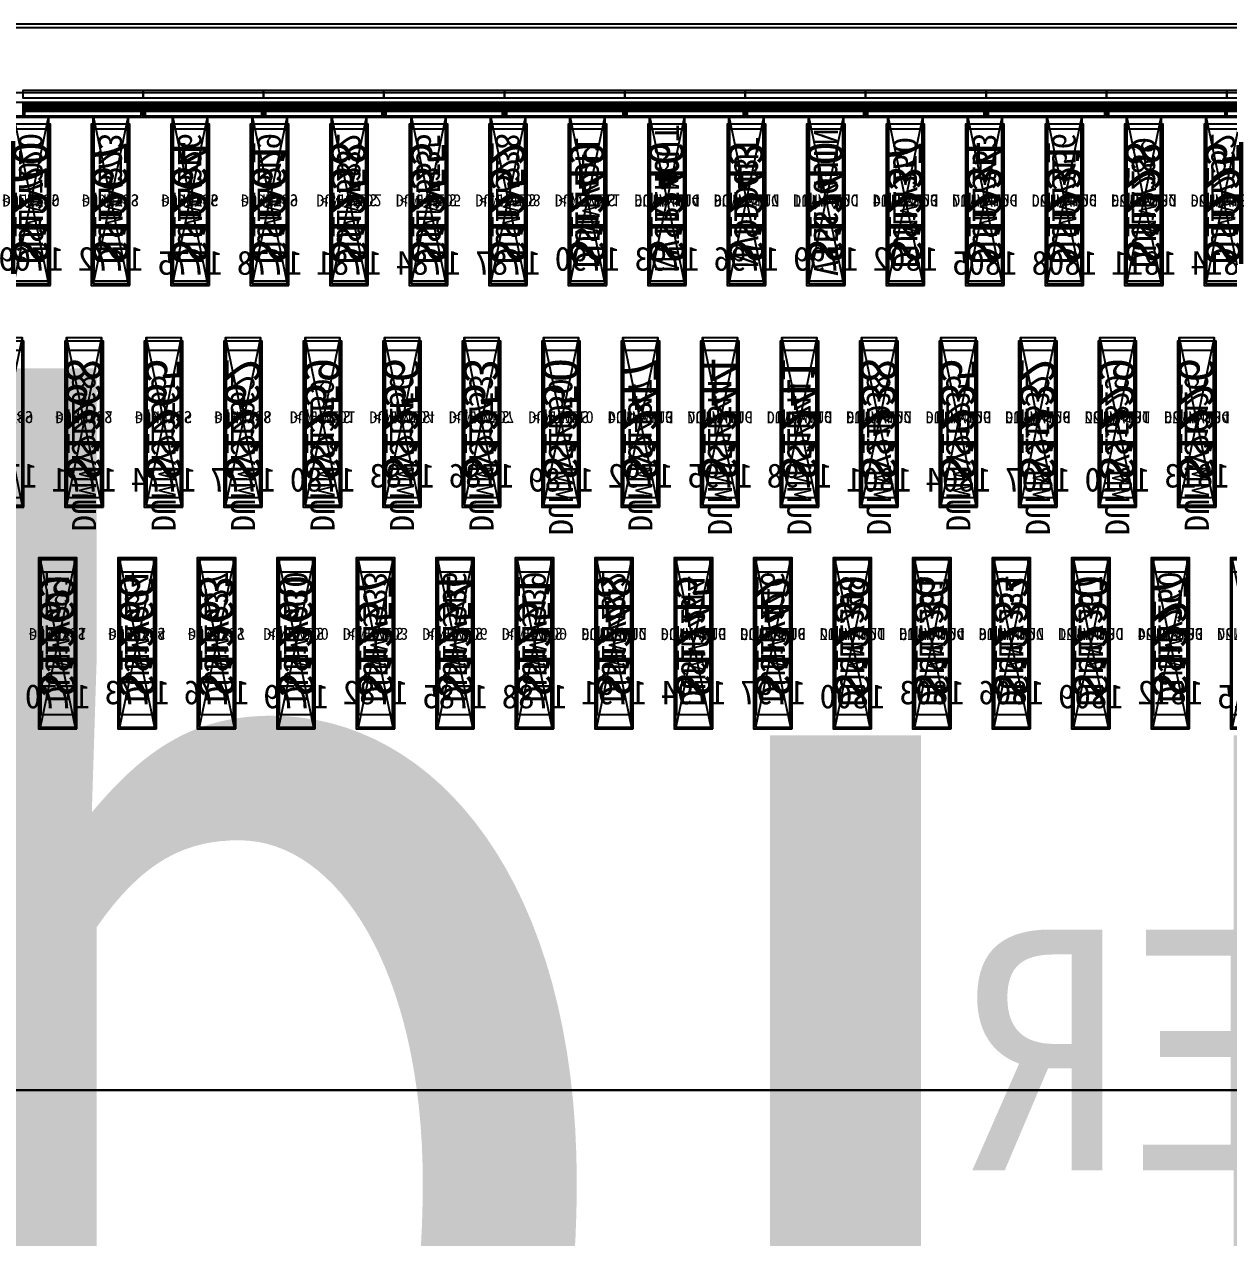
# Model space of a CAD drawing. Header units: millimetres. Extents: x 427 to 2444, y 137 to 817.
# Drawn here: x 1134.747 to 1135.248, y 301.148 to 301.651 of the extents above; entities that cross this region are included whole.
import ezdxf
from ezdxf.enums import TextEntityAlignment as Align

# ---------------------------------------------------------------- set-up
doc = ezdxf.new("R2010")
doc.units = ezdxf.units.MM
for name, color, linetype in [('L0', 211, 'Continuous'), ('L102', 91, 'Continuous'), ('L114', 213, 'Continuous'), ('L240', 60, 'Continuous'), ('L241', 200, 'Continuous'), ('L242', 51, 'Continuous'), ('L245', 53, 'Continuous'), ('L246', 93, 'Continuous'), ('L247', 13, 'Continuous'), ('L248', 171, 'Continuous'), ('L59', 140, 'Continuous'), ('L63', 4, 'Continuous')]:
    doc.layers.add(name, color=color, linetype=linetype)
doc.styles.add('txt', font='simhei.ttf')

# ---------------------------------------------------------------- blocks, each defined once
blk = doc.blocks.new('HX8394_F_PAD')
at = {"layer": 'L0'}
blk.add_lwpolyline([(-13.86, -0.4025), (-13.86, 0.4025), (13.86, 0.4025), (13.86, -0.4025), (-13.86, -0.4025)], close=True, dxfattribs=at)
at = {"layer": 'L241'}
blk.add_lwpolyline([(-13.9, -0.435), (-13.9, 0.435), (13.9, 0.435), (13.9, -0.435), (-13.9, -0.435)], close=True, dxfattribs=at)
at = {"layer": 'L242'}
for points in [[(0.395, 0.3285), (0.3935, 0.33), (0.3935, 0.392), (0.395, 0.3935), (0.408, 0.3935), (0.4095, 0.392), (0.4095, 0.33), (0.408, 0.3285), (0.395, 0.3285)], [(0.428, 0.3285), (0.4265, 0.33), (0.4265, 0.392), (0.428, 0.3935), (0.441, 0.3935), (0.4425, 0.392), (0.4425, 0.33), (0.441, 0.3285), (0.428, 0.3285)], [(0.461, 0.3285), (0.4595, 0.33), (0.4595, 0.392), (0.461, 0.3935), (0.474, 0.3935), (0.4755, 0.392), (0.4755, 0.33), (0.474, 0.3285), (0.461, 0.3285)], [(0.494, 0.3285), (0.4925, 0.33), (0.4925, 0.392), (0.494, 0.3935), (0.507, 0.3935), (0.5085, 0.392), (0.5085, 0.33), (0.507, 0.3285), (0.494, 0.3285)], [(0.527, 0.3285), (0.5255, 0.33), (0.5255, 0.392), (0.527, 0.3935), (0.54, 0.3935), (0.5415, 0.392), (0.5415, 0.33), (0.54, 0.3285), (0.527, 0.3285)], [(0.56, 0.3285), (0.5585, 0.33), (0.5585, 0.392), (0.56, 0.3935), (0.573, 0.3935), (0.5745, 0.392), (0.5745, 0.33), (0.573, 0.3285), (0.56, 0.3285)], [(0.593, 0.3285), (0.5915, 0.33), (0.5915, 0.392), (0.593, 0.3935), (0.606, 0.3935), (0.6075, 0.392), (0.6075, 0.33), (0.606, 0.3285), (0.593, 0.3285)], [(0.626, 0.3285), (0.6245, 0.33), (0.6245, 0.392), (0.626, 0.3935), (0.639, 0.3935), (0.6405, 0.392), (0.6405, 0.33), (0.639, 0.3285), (0.626, 0.3285)], [(0.659, 0.3285), (0.6575, 0.33), (0.6575, 0.392), (0.659, 0.3935), (0.672, 0.3935), (0.6735, 0.392), (0.6735, 0.33), (0.672, 0.3285), (0.659, 0.3285)], [(0.692, 0.3285), (0.6905, 0.33), (0.6905, 0.392), (0.692, 0.3935), (0.705, 0.3935), (0.7065, 0.392), (0.7065, 0.33), (0.705, 0.3285), (0.692, 0.3285)], [(0.725, 0.3285), (0.7235, 0.33), (0.7235, 0.392), (0.725, 0.3935), (0.738, 0.3935), (0.7395, 0.392), (0.7395, 0.33), (0.738, 0.3285), (0.725, 0.3285)], [(0.758, 0.3285), (0.7565, 0.33), (0.7565, 0.392), (0.758, 0.3935), (0.771, 0.3935), (0.7725, 0.392), (0.7725, 0.33), (0.771, 0.3285), (0.758, 0.3285)], [(0.791, 0.3285), (0.7895, 0.33), (0.7895, 0.392), (0.791, 0.3935), (0.804, 0.3935), (0.8055, 0.392), (0.8055, 0.33), (0.804, 0.3285), (0.791, 0.3285)], [(0.824, 0.3285), (0.8225, 0.33), (0.8225, 0.392), (0.824, 0.3935), (0.837, 0.3935), (0.8385, 0.392), (0.8385, 0.33), (0.837, 0.3285), (0.824, 0.3285)], [(0.857, 0.3285), (0.8555, 0.33), (0.8555, 0.392), (0.857, 0.3935), (0.87, 0.3935), (0.8715, 0.392), (0.8715, 0.33), (0.87, 0.3285), (0.857, 0.3285)], [(0.89, 0.3285), (0.8885, 0.33), (0.8885, 0.392), (0.89, 0.3935), (0.903, 0.3935), (0.9045, 0.392), (0.9045, 0.33), (0.903, 0.3285), (0.89, 0.3285)], [(0.406, 0.2385), (0.4045, 0.24), (0.4045, 0.302), (0.406, 0.3035), (0.419, 0.3035), (0.4205, 0.302), (0.4205, 0.24), (0.419, 0.2385), (0.406, 0.2385)], [(0.439, 0.2385), (0.4375, 0.24), (0.4375, 0.302), (0.439, 0.3035), (0.452, 0.3035), (0.4535, 0.302), (0.4535, 0.24), (0.452, 0.2385), (0.439, 0.2385)], [(0.472, 0.2385), (0.4705, 0.24), (0.4705, 0.302), (0.472, 0.3035), (0.485, 0.3035), (0.4865, 0.302), (0.4865, 0.24), (0.485, 0.2385), (0.472, 0.2385)], [(0.505, 0.2385), (0.5035, 0.24), (0.5035, 0.302), (0.505, 0.3035), (0.518, 0.3035), (0.5195, 0.302), (0.5195, 0.24), (0.518, 0.2385), (0.505, 0.2385)], [(0.538, 0.2385), (0.5365, 0.24), (0.5365, 0.302), (0.538, 0.3035), (0.551, 0.3035), (0.5525, 0.302), (0.5525, 0.24), (0.551, 0.2385), (0.538, 0.2385)], [(0.571, 0.2385), (0.5695, 0.24), (0.5695, 0.302), (0.571, 0.3035), (0.584, 0.3035), (0.5855, 0.302), (0.5855, 0.24), (0.584, 0.2385), (0.571, 0.2385)], [(0.604, 0.2385), (0.6025, 0.24), (0.6025, 0.302), (0.604, 0.3035), (0.617, 0.3035), (0.6185, 0.302), (0.6185, 0.24), (0.617, 0.2385), (0.604, 0.2385)], [(0.637, 0.2385), (0.6355, 0.24), (0.6355, 0.302), (0.637, 0.3035), (0.65, 0.3035), (0.6515, 0.302), (0.6515, 0.24), (0.65, 0.2385), (0.637, 0.2385)], [(0.67, 0.2385), (0.6685, 0.24), (0.6685, 0.302), (0.67, 0.3035), (0.683, 0.3035), (0.6845, 0.302), (0.6845, 0.24), (0.683, 0.2385), (0.67, 0.2385)], [(0.703, 0.2385), (0.7015, 0.24), (0.7015, 0.302), (0.703, 0.3035), (0.716, 0.3035), (0.7175, 0.302), (0.7175, 0.24), (0.716, 0.2385), (0.703, 0.2385)], [(0.736, 0.2385), (0.7345, 0.24), (0.7345, 0.302), (0.736, 0.3035), (0.749, 0.3035), (0.7505, 0.302), (0.7505, 0.24), (0.749, 0.2385), (0.736, 0.2385)], [(0.769, 0.2385), (0.7675, 0.24), (0.7675, 0.302), (0.769, 0.3035), (0.782, 0.3035), (0.7835, 0.302), (0.7835, 0.24), (0.782, 0.2385), (0.769, 0.2385)], [(0.802, 0.2385), (0.8005, 0.24), (0.8005, 0.302), (0.802, 0.3035), (0.815, 0.3035), (0.8165, 0.302), (0.8165, 0.24), (0.815, 0.2385), (0.802, 0.2385)], [(0.835, 0.2385), (0.8335, 0.24), (0.8335, 0.302), (0.835, 0.3035), (0.848, 0.3035), (0.8495, 0.302), (0.8495, 0.24), (0.848, 0.2385), (0.835, 0.2385)], [(0.868, 0.2385), (0.8665, 0.24), (0.8665, 0.302), (0.868, 0.3035), (0.881, 0.3035), (0.8825, 0.302), (0.8825, 0.24), (0.881, 0.2385), (0.868, 0.2385)], [(0.417, 0.1485), (0.4155, 0.15), (0.4155, 0.212), (0.417, 0.2135), (0.43, 0.2135), (0.4315, 0.212), (0.4315, 0.15), (0.43, 0.1485), (0.417, 0.1485)], [(0.45, 0.1485), (0.4485, 0.15), (0.4485, 0.212), (0.45, 0.2135), (0.463, 0.2135), (0.4645, 0.212), (0.4645, 0.15), (0.463, 0.1485), (0.45, 0.1485)], [(0.483, 0.1485), (0.4815, 0.15), (0.4815, 0.212), (0.483, 0.2135), (0.496, 0.2135), (0.4975, 0.212), (0.4975, 0.15), (0.496, 0.1485), (0.483, 0.1485)], [(0.516, 0.1485), (0.5145, 0.15), (0.5145, 0.212), (0.516, 0.2135), (0.529, 0.2135), (0.5305, 0.212), (0.5305, 0.15), (0.529, 0.1485), (0.516, 0.1485)], [(0.549, 0.1485), (0.5475, 0.15), (0.5475, 0.212), (0.549, 0.2135), (0.562, 0.2135), (0.5635, 0.212), (0.5635, 0.15), (0.562, 0.1485), (0.549, 0.1485)], [(0.582, 0.1485), (0.5805, 0.15), (0.5805, 0.212), (0.582, 0.2135), (0.595, 0.2135), (0.5965, 0.212), (0.5965, 0.15), (0.595, 0.1485), (0.582, 0.1485)], [(0.615, 0.1485), (0.6135, 0.15), (0.6135, 0.212), (0.615, 0.2135), (0.628, 0.2135), (0.6295, 0.212), (0.6295, 0.15), (0.628, 0.1485), (0.615, 0.1485)], [(0.648, 0.1485), (0.6465, 0.15), (0.6465, 0.212), (0.648, 0.2135), (0.661, 0.2135), (0.6625, 0.212), (0.6625, 0.15), (0.661, 0.1485), (0.648, 0.1485)], [(0.681, 0.1485), (0.6795, 0.15), (0.6795, 0.212), (0.681, 0.2135), (0.694, 0.2135), (0.6955, 0.212), (0.6955, 0.15), (0.694, 0.1485), (0.681, 0.1485)], [(0.714, 0.1485), (0.7125, 0.15), (0.7125, 0.212), (0.714, 0.2135), (0.727, 0.2135), (0.7285, 0.212), (0.7285, 0.15), (0.727, 0.1485), (0.714, 0.1485)], [(0.747, 0.1485), (0.7455, 0.15), (0.7455, 0.212), (0.747, 0.2135), (0.76, 0.2135), (0.7615, 0.212), (0.7615, 0.15), (0.76, 0.1485), (0.747, 0.1485)], [(0.78, 0.1485), (0.7785, 0.15), (0.7785, 0.212), (0.78, 0.2135), (0.793, 0.2135), (0.7945, 0.212), (0.7945, 0.15), (0.793, 0.1485), (0.78, 0.1485)], [(0.813, 0.1485), (0.8115, 0.15), (0.8115, 0.212), (0.813, 0.2135), (0.826, 0.2135), (0.8275, 0.212), (0.8275, 0.15), (0.826, 0.1485), (0.813, 0.1485)], [(0.846, 0.1485), (0.8445, 0.15), (0.8445, 0.212), (0.846, 0.2135), (0.859, 0.2135), (0.8605, 0.212), (0.8605, 0.15), (0.859, 0.1485), (0.846, 0.1485)], [(0.879, 0.1485), (0.8775, 0.15), (0.8775, 0.212), (0.879, 0.2135), (0.892, 0.2135), (0.8935, 0.212), (0.8935, 0.15), (0.892, 0.1485), (0.879, 0.1485)]]:
    blk.add_lwpolyline(points, close=True, dxfattribs=at)
at = {"layer": 'L247', "style": 'txt'}
for s, p in [('S1225', (0.4015, 0.362666)), ('S1228', (0.4345, 0.362666)), ('S1231', (0.4675, 0.362666)), ('S1234', (0.5005, 0.362666)), ('S1237', (0.5335, 0.362666)), ('S1243', (0.5995, 0.362666)), ('S1246', (0.6325, 0.362666)), ('S1252', (0.6985, 0.362666)), ('S1261', (0.7975, 0.362666)), ('S1264', (0.8305, 0.362666)), ('S1267', (0.8635, 0.362666)), ('S1240', (0.5665, 0.361)), ('S1249', (0.6655, 0.361)), ('S1255', (0.7315, 0.361)), ('S1258', (0.7645, 0.361)), ('S1270', (0.8965, 0.361)), ('S1226', (0.4125, 0.272666)), ('S1229', (0.4455, 0.272666)), ('S1232', (0.4785, 0.272666)), ('S1235', (0.5115, 0.272666)), ('S1238', (0.5445, 0.272666)), ('S1241', (0.5775, 0.271)), ('S1244', (0.6105, 0.271)), ('S1247', (0.6435, 0.271)), ('S1250', (0.6765, 0.271)), ('S1253', (0.7095, 0.272666)), ('S1256', (0.7425, 0.272666)), ('S1259', (0.7755, 0.271)), ('S1262', (0.8085, 0.272666)), ('S1265', (0.8415, 0.272666)), ('S1268', (0.8745, 0.272666)), ('S1227', (0.4235, 0.182666)), ('S1230', (0.4565, 0.182666)), ('S1233', (0.4895, 0.182666)), ('S1236', (0.5225, 0.182666)), ('S1239', (0.5555, 0.182666)), ('S1242', (0.5885, 0.182666)), ('S1245', (0.6215, 0.181)), ('S1248', (0.6545, 0.181)), ('S1251', (0.6875, 0.181)), ('S1254', (0.7205, 0.181)), ('S1257', (0.7535, 0.181)), ('S1260', (0.7865, 0.182666)), ('S1263', (0.8195, 0.182666)), ('S1266', (0.8525, 0.182666)), ('S1269', (0.8855, 0.182666))]:
    blk.add_text(s, height=0.01, rotation=90, dxfattribs=at).set_placement(p, align=Align.MIDDLE_CENTER)
at = {"layer": 'L248', "style": 'txt'}
blk.add_text('27800x870(include SR&SL)', height=0.5, dxfattribs=at).set_placement((-0.381772, 0.019694), align=Align.MIDDLE_CENTER)
blk = doc.blocks.new('NTBUMP_65X16')
at = {"layer": 'L242'}
blk.add_lwpolyline([(-0.008, -0.0325), (-0.008, 0.0325), (0.008, 0.0325), (0.008, -0.0325), (-0.008, -0.0325)], close=True, dxfattribs=at)
blk = doc.blocks.new('ILI9881C_AA_NTBUMP_PM_875UM')
at = {"layer": 'L241'}
blk.add_lwpolyline([(-13.92, -0.4375), (-13.92, 0.4375), (13.92, 0.4375), (13.92, -0.4375), (-13.92, -0.4375)], close=True, dxfattribs=at)
at = {"rotation": 180}
for p in [(0.4015, 0.365), (0.4345, 0.365), (0.4675, 0.365), (0.5005, 0.365), (0.5335, 0.365), (0.5665, 0.365), (0.5995, 0.365), (0.6325, 0.365), (0.6655, 0.365), (0.6985, 0.365), (0.7315, 0.365), (0.7645, 0.365), (0.7975, 0.365), (0.8305, 0.365), (0.8635, 0.365), (0.8965, 0.365), (0.4125, 0.275), (0.4455, 0.275), (0.4785, 0.275), (0.5115, 0.275), (0.5445, 0.275), (0.5775, 0.275), (0.6105, 0.275), (0.6435, 0.275), (0.6765, 0.275), (0.7095, 0.275), (0.7425, 0.275), (0.7755, 0.275), (0.8085, 0.275), (0.8415, 0.275), (0.8745, 0.275), (0.4235, 0.185), (0.4565, 0.185), (0.4895, 0.185), (0.5225, 0.185), (0.5555, 0.185), (0.5885, 0.185), (0.6215, 0.185), (0.6545, 0.185), (0.6875, 0.185), (0.7205, 0.185), (0.7535, 0.185), (0.7865, 0.185), (0.8195, 0.185), (0.8525, 0.185), (0.8855, 0.185)]:
    blk.add_blockref('NTBUMP_65X16', p, dxfattribs=at)
at = {"layer": 'L246', "style": 'txt'}
for s, p in [('S1225', (0.4015, 0.365)), ('S1228', (0.4345, 0.365)), ('S1231', (0.4675, 0.365)), ('S1234', (0.5005, 0.365)), ('S1237', (0.5335, 0.365)), ('S1240', (0.5665, 0.365)), ('S1243', (0.5995, 0.365)), ('S1246', (0.6325, 0.365)), ('S1249', (0.6655, 0.365)), ('S1252', (0.6985, 0.365)), ('S1255', (0.7315, 0.365)), ('S1258', (0.7645, 0.365)), ('S1261', (0.7975, 0.365)), ('S1264', (0.8305, 0.365)), ('S1267', (0.8635, 0.365)), ('S1270', (0.8965, 0.365)), ('S1226', (0.4125, 0.275)), ('S1229', (0.4455, 0.275)), ('S1232', (0.4785, 0.275)), ('S1235', (0.5115, 0.275)), ('S1238', (0.5445, 0.275)), ('S1241', (0.5775, 0.275)), ('S1244', (0.6105, 0.275)), ('S1247', (0.6435, 0.275)), ('S1250', (0.6765, 0.275)), ('S1253', (0.7095, 0.275)), ('S1256', (0.7425, 0.275)), ('S1259', (0.7755, 0.275)), ('S1262', (0.8085, 0.275)), ('S1265', (0.8415, 0.275)), ('S1268', (0.8745, 0.275)), ('S1227', (0.4235, 0.185)), ('S1230', (0.4565, 0.185)), ('S1233', (0.4895, 0.185)), ('S1236', (0.5225, 0.185)), ('S1239', (0.5555, 0.185)), ('S1242', (0.5885, 0.185)), ('S1245', (0.6215, 0.185)), ('S1248', (0.6545, 0.185)), ('S1251', (0.6875, 0.185)), ('S1254', (0.7205, 0.185)), ('S1257', (0.7535, 0.185)), ('S1260', (0.7865, 0.185)), ('S1263', (0.8195, 0.185)), ('S1266', (0.8525, 0.185)), ('S1269', (0.8855, 0.185))]:
    blk.add_text(s, height=0.015, rotation=90, dxfattribs=at).set_placement(p, align=Align.MIDDLE_CENTER)
for s, p in [('1814', (0.4015, 0.34)), ('1811', (0.4345, 0.34)), ('1808', (0.4675, 0.34)), ('1805', (0.5005, 0.34)), ('1802', (0.5335, 0.341666)), ('1799', (0.5665, 0.341666)), ('1796', (0.5995, 0.341666)), ('1793', (0.6325, 0.341666)), ('1790', (0.6655, 0.341666)), ('1787', (0.6985, 0.34)), ('1784', (0.7315, 0.34)), ('1781', (0.7645, 0.34)), ('1778', (0.7975, 0.34)), ('1775', (0.8305, 0.34)), ('1772', (0.8635, 0.341666)), ('1769', (0.8965, 0.341666)), ('1813', (0.4125, 0.251666)), ('1810', (0.4455, 0.25)), ('1807', (0.4785, 0.25)), ('1804', (0.5115, 0.25)), ('1801', (0.5445, 0.25)), ('1798', (0.5775, 0.251666)), ('1795', (0.6105, 0.251666)), ('1792', (0.6435, 0.251666)), ('1789', (0.6765, 0.25)), ('1786', (0.7095, 0.251666)), ('1783', (0.7425, 0.251666)), ('1780', (0.7755, 0.25)), ('1777', (0.8085, 0.25)), ('1774', (0.8415, 0.25)), ('1771', (0.8745, 0.25)), ('1768', (0.9075, 0.251666)), ('1812', (0.4235, 0.161666)), ('1806', (0.4895, 0.161666)), ('1803', (0.5225, 0.161666)), ('1797', (0.5885, 0.161666)), ('1794', (0.6215, 0.161666)), ('1791', (0.6545, 0.161666)), ('1782', (0.7535, 0.161666)), ('1776', (0.8195, 0.161666)), ('1773', (0.8525, 0.161666)), ('1815', (0.3905, 0.16)), ('1809', (0.4565, 0.16)), ('1800', (0.5555, 0.16)), ('1788', (0.6875, 0.16)), ('1785', (0.7205, 0.16)), ('1779', (0.7865, 0.16)), ('1770', (0.8855, 0.16))]:
    blk.add_text(s, height=0.01, dxfattribs=at).set_placement(p, align=Align.MIDDLE_CENTER)
blk = doc.blocks.new('OUT_3BUMP')
at = {"layer": 'L242'}
for points in [[(0, 0.206), (0, 0.271), (0.016, 0.271), (0.016, 0.206), (0, 0.206)], [(0.011, 0.116), (0.011, 0.181), (0.027, 0.181), (0.027, 0.116), (0.011, 0.116)], [(0.022, 0.026), (0.022, 0.091), (0.038, 0.091), (0.038, 0.026), (0.022, 0.026)]]:
    blk.add_lwpolyline(points, close=True, dxfattribs=at)
blk = doc.blocks.new('JD9365Z_PAD_20170829_Y880')
at = {"layer": 'L241'}
blk.add_lwpolyline([(-13.95, -0.41), (-13.95, 0.41), (13.95, 0.41), (13.95, -0.41), (-13.95, -0.41)], close=True, dxfattribs=at)
at = {"row_count": 1, "column_count": 84, "row_spacing": 0.245, "column_spacing": 0.033}
blk.add_blockref('OUT_3BUMP', (-1.3885, 0.13), dxfattribs=at)
at = {"layer": 'L240', "style": 'txt'}
for s, p in [('DUMMY135', (0.4015, 0.369333)), ('DUMMY132', (0.4345, 0.369333)), ('DUMMY129', (0.4675, 0.369333)), ('DUMMY126', (0.5005, 0.369333)), ('DUMMY123', (0.5335, 0.369333)), ('DUMMY120', (0.5665, 0.369333)), ('DUMMY117', (0.5995, 0.369333)), ('DUMMY114', (0.6325, 0.369333)), ('DUMMY111', (0.6655, 0.369333)), ('DUMMY108', (0.6985, 0.369333)), ('DUMMY105', (0.7315, 0.369333)), ('DUMMY102', (0.7645, 0.369333)), ('DUMMY99', (0.7975, 0.369333)), ('DUMMY96', (0.8305, 0.369333)), ('DUMMY93', (0.8635, 0.369333)), ('DUMMY90', (0.8965, 0.369333)), ('DUMMY134', (0.4125, 0.279333)), ('DUMMY131', (0.4455, 0.279333)), ('DUMMY128', (0.4785, 0.279333)), ('DUMMY125', (0.5115, 0.279333)), ('DUMMY122', (0.5445, 0.279333)), ('DUMMY119', (0.5775, 0.279333)), ('DUMMY116', (0.6105, 0.279333)), ('DUMMY113', (0.6435, 0.279333)), ('DUMMY110', (0.6765, 0.279333)), ('DUMMY107', (0.7095, 0.279333)), ('DUMMY104', (0.7425, 0.279333)), ('DUMMY101', (0.7755, 0.279333)), ('DUMMY98', (0.8085, 0.279333)), ('DUMMY95', (0.8415, 0.279333)), ('DUMMY92', (0.8745, 0.279333)), ('DUMMY89', (0.9075, 0.279333)), ('DUMMY136', (0.3905, 0.189333)), ('DUMMY133', (0.4235, 0.189333)), ('DUMMY130', (0.4565, 0.189333)), ('DUMMY127', (0.4895, 0.189333)), ('DUMMY124', (0.5225, 0.189333)), ('DUMMY121', (0.5555, 0.189333)), ('DUMMY118', (0.5885, 0.189333)), ('DUMMY115', (0.6215, 0.189333)), ('DUMMY112', (0.6545, 0.189333)), ('DUMMY109', (0.6875, 0.189333)), ('DUMMY106', (0.7205, 0.189333)), ('DUMMY103', (0.7535, 0.189333)), ('DUMMY100', (0.7865, 0.189333)), ('DUMMY97', (0.8195, 0.189333)), ('DUMMY94', (0.8525, 0.189333)), ('DUMMY91', (0.8855, 0.189333))]:
    blk.add_text(s, height=0.005, rotation=180, dxfattribs=at).set_placement(p, align=Align.MIDDLE_CENTER)
blk = doc.blocks.new('NV3052C3P_BUMP_ORI_20190911')
at = {"layer": 'L241'}
blk.add_lwpolyline([(-13.8, -0.398), (-13.8, 0.398), (13.8, 0.398), (13.8, -0.398), (-13.8, -0.398)], close=True, dxfattribs=at)
at = {"layer": 'L242'}
for points in [[(0.3935, 0.32), (0.3935, 0.385), (0.4095, 0.385), (0.4095, 0.32), (0.3935, 0.32)], [(0.4265, 0.32), (0.4265, 0.385), (0.4425, 0.385), (0.4425, 0.32), (0.4265, 0.32)], [(0.4595, 0.32), (0.4595, 0.385), (0.4755, 0.385), (0.4755, 0.32), (0.4595, 0.32)], [(0.4925, 0.32), (0.4925, 0.385), (0.5085, 0.385), (0.5085, 0.32), (0.4925, 0.32)], [(0.5255, 0.32), (0.5255, 0.385), (0.5415, 0.385), (0.5415, 0.32), (0.5255, 0.32)], [(0.5585, 0.32), (0.5585, 0.385), (0.5745, 0.385), (0.5745, 0.32), (0.5585, 0.32)], [(0.5915, 0.32), (0.5915, 0.385), (0.6075, 0.385), (0.6075, 0.32), (0.5915, 0.32)], [(0.6245, 0.32), (0.6245, 0.385), (0.6405, 0.385), (0.6405, 0.32), (0.6245, 0.32)], [(0.6575, 0.32), (0.6575, 0.385), (0.6735, 0.385), (0.6735, 0.32), (0.6575, 0.32)], [(0.6905, 0.32), (0.6905, 0.385), (0.7065, 0.385), (0.7065, 0.32), (0.6905, 0.32)], [(0.7235, 0.32), (0.7235, 0.385), (0.7395, 0.385), (0.7395, 0.32), (0.7235, 0.32)], [(0.7565, 0.32), (0.7565, 0.385), (0.7725, 0.385), (0.7725, 0.32), (0.7565, 0.32)], [(0.7895, 0.32), (0.7895, 0.385), (0.8055, 0.385), (0.8055, 0.32), (0.7895, 0.32)], [(0.8225, 0.32), (0.8225, 0.385), (0.8385, 0.385), (0.8385, 0.32), (0.8225, 0.32)], [(0.8555, 0.32), (0.8555, 0.385), (0.8715, 0.385), (0.8715, 0.32), (0.8555, 0.32)], [(0.8885, 0.32), (0.8885, 0.385), (0.9045, 0.385), (0.9045, 0.32), (0.8885, 0.32)], [(0.4045, 0.23), (0.4045, 0.295), (0.4205, 0.295), (0.4205, 0.23), (0.4045, 0.23)], [(0.4375, 0.23), (0.4375, 0.295), (0.4535, 0.295), (0.4535, 0.23), (0.4375, 0.23)], [(0.4705, 0.23), (0.4705, 0.295), (0.4865, 0.295), (0.4865, 0.23), (0.4705, 0.23)], [(0.5035, 0.23), (0.5035, 0.295), (0.5195, 0.295), (0.5195, 0.23), (0.5035, 0.23)], [(0.5365, 0.23), (0.5365, 0.295), (0.5525, 0.295), (0.5525, 0.23), (0.5365, 0.23)], [(0.5695, 0.23), (0.5695, 0.295), (0.5855, 0.295), (0.5855, 0.23), (0.5695, 0.23)], [(0.6025, 0.23), (0.6025, 0.295), (0.6185, 0.295), (0.6185, 0.23), (0.6025, 0.23)], [(0.6355, 0.23), (0.6355, 0.295), (0.6515, 0.295), (0.6515, 0.23), (0.6355, 0.23)], [(0.6685, 0.23), (0.6685, 0.295), (0.6845, 0.295), (0.6845, 0.23), (0.6685, 0.23)], [(0.7015, 0.23), (0.7015, 0.295), (0.7175, 0.295), (0.7175, 0.23), (0.7015, 0.23)], [(0.7345, 0.23), (0.7345, 0.295), (0.7505, 0.295), (0.7505, 0.23), (0.7345, 0.23)], [(0.7675, 0.23), (0.7675, 0.295), (0.7835, 0.295), (0.7835, 0.23), (0.7675, 0.23)], [(0.8005, 0.23), (0.8005, 0.295), (0.8165, 0.295), (0.8165, 0.23), (0.8005, 0.23)], [(0.8335, 0.23), (0.8335, 0.295), (0.8495, 0.295), (0.8495, 0.23), (0.8335, 0.23)], [(0.8665, 0.23), (0.8665, 0.295), (0.8825, 0.295), (0.8825, 0.23), (0.8665, 0.23)], [(0.4155, 0.14), (0.4155, 0.205), (0.4315, 0.205), (0.4315, 0.14), (0.4155, 0.14)], [(0.4485, 0.14), (0.4485, 0.205), (0.4645, 0.205), (0.4645, 0.14), (0.4485, 0.14)], [(0.4815, 0.14), (0.4815, 0.205), (0.4975, 0.205), (0.4975, 0.14), (0.4815, 0.14)], [(0.5145, 0.14), (0.5145, 0.205), (0.5305, 0.205), (0.5305, 0.14), (0.5145, 0.14)], [(0.5475, 0.14), (0.5475, 0.205), (0.5635, 0.205), (0.5635, 0.14), (0.5475, 0.14)], [(0.5805, 0.14), (0.5805, 0.205), (0.5965, 0.205), (0.5965, 0.14), (0.5805, 0.14)], [(0.6135, 0.14), (0.6135, 0.205), (0.6295, 0.205), (0.6295, 0.14), (0.6135, 0.14)], [(0.6465, 0.14), (0.6465, 0.205), (0.6625, 0.205), (0.6625, 0.14), (0.6465, 0.14)], [(0.6795, 0.14), (0.6795, 0.205), (0.6955, 0.205), (0.6955, 0.14), (0.6795, 0.14)], [(0.7125, 0.14), (0.7125, 0.205), (0.7285, 0.205), (0.7285, 0.14), (0.7125, 0.14)], [(0.7455, 0.14), (0.7455, 0.205), (0.7615, 0.205), (0.7615, 0.14), (0.7455, 0.14)], [(0.7785, 0.14), (0.7785, 0.205), (0.7945, 0.205), (0.7945, 0.14), (0.7785, 0.14)], [(0.8115, 0.14), (0.8115, 0.205), (0.8275, 0.205), (0.8275, 0.14), (0.8115, 0.14)], [(0.8445, 0.14), (0.8445, 0.205), (0.8605, 0.205), (0.8605, 0.14), (0.8445, 0.14)], [(0.8775, 0.14), (0.8775, 0.205), (0.8935, 0.205), (0.8935, 0.14), (0.8775, 0.14)]]:
    blk.add_lwpolyline(points, close=True, dxfattribs=at)
at = {"layer": 'L245', "style": 'txt'}
for s, p in [('DUMMY126', (0.401473, 0.353333)), ('DUMMY123', (0.434473, 0.353333)), ('DUMMY120', (0.467473, 0.353333)), ('DUMMY117', (0.500473, 0.353333)), ('DUMMY114', (0.533473, 0.353333)), ('DUMMY111', (0.566473, 0.353333)), ('DUMMY108', (0.599473, 0.353333)), ('DUMMY105', (0.632473, 0.353333)), ('S<1249>', (0.665612, 0.353421)), ('S<1252>', (0.698612, 0.353421)), ('S<1255>', (0.731612, 0.353421)), ('S<1258>', (0.764612, 0.353421)), ('S<1261>', (0.797612, 0.353421)), ('S<1264>', (0.830612, 0.353421)), ('S<1267>', (0.863612, 0.353421)), ('S<1270>', (0.896612, 0.353421)), ('DUMMY125', (0.412473, 0.263333)), ('DUMMY122', (0.445473, 0.263333)), ('DUMMY119', (0.478473, 0.263333)), ('DUMMY116', (0.511473, 0.263333)), ('DUMMY113', (0.544473, 0.263333)), ('DUMMY110', (0.577473, 0.263333)), ('DUMMY107', (0.610473, 0.263333)), ('DUMMY104', (0.643473, 0.263333)), ('S<1250>', (0.676612, 0.263421)), ('S<1253>', (0.709612, 0.263421)), ('S<1256>', (0.742612, 0.263421)), ('S<1259>', (0.775612, 0.263421)), ('S<1262>', (0.808612, 0.263421)), ('S<1265>', (0.841612, 0.263421)), ('S<1268>', (0.874612, 0.263421)), ('S<1271>', (0.907612, 0.263421)), ('DUMMY127', (0.390473, 0.173333)), ('DUMMY124', (0.423473, 0.173333)), ('DUMMY121', (0.456473, 0.173333)), ('DUMMY118', (0.489473, 0.173333)), ('DUMMY115', (0.522473, 0.173333)), ('DUMMY112', (0.555473, 0.173333)), ('DUMMY109', (0.588473, 0.173333)), ('DUMMY106', (0.621473, 0.173333)), ('DUMMY103', (0.654473, 0.173333)), ('S<1251>', (0.687612, 0.173421)), ('S<1254>', (0.720612, 0.173421)), ('S<1257>', (0.753612, 0.173421)), ('S<1260>', (0.786612, 0.173421)), ('S<1263>', (0.819612, 0.173421)), ('S<1266>', (0.852612, 0.173421)), ('S<1269>', (0.885612, 0.173421))]:
    blk.add_text(s, height=0.005, dxfattribs=at).set_placement(p, align=Align.MIDDLE_CENTER)
blk = doc.blocks.new('BUMP_14_65')
at = {"layer": 'L242'}
blk.add_lwpolyline([(-0.007, -0.022), (-0.007, 0.043), (0.007, 0.043), (0.007, -0.022), (-0.007, -0.022)], close=True, dxfattribs=at)
blk = doc.blocks.new('FL11283_A_OTHER')
at = {"layer": 'L102'}
blk.add_lwpolyline([(0, 0), (0, 0.41), (13.86, 0.41), (13.86, 0), (0, 0)], close=True, dxfattribs=at)
at = {"layer": 'L241'}
blk.add_lwpolyline([(-13.86, -0.41), (-13.86, 0.41), (13.86, 0.41), (13.86, 0.404), (-13.854, 0.404), (-13.854, -0.404), (13.854, -0.404), (13.854, 0.404), (13.86, 0.404), (13.86, -0.41), (-13.86, -0.41)], close=True, dxfattribs=at)
at = {"layer": 'L59'}
for points in [[(-13.86, -0.41), (-13.86, 0.41), (13.86, 0.41), (13.86, -0.41), (-13.86, -0.41)], [(0, -0.41), (0, 0), (13.86, 0), (13.86, -0.41), (0, -0.41)]]:
    blk.add_lwpolyline(points, close=True, dxfattribs=at)
for p in [(0.4015, 0.358), (0.4345, 0.358), (0.4675, 0.358), (0.5005, 0.358), (0.5335, 0.358), (0.5665, 0.358), (0.5995, 0.358), (0.6325, 0.358), (0.6655, 0.358), (0.6985, 0.358), (0.7315, 0.358), (0.7645, 0.358), (0.7975, 0.358), (0.8305, 0.358), (0.8635, 0.358), (0.8965, 0.358), (0.4125, 0.268), (0.4455, 0.268), (0.4785, 0.268), (0.5115, 0.268), (0.5445, 0.268), (0.5775, 0.268), (0.6105, 0.268), (0.6435, 0.268), (0.6765, 0.268), (0.7095, 0.268), (0.7425, 0.268), (0.7755, 0.268), (0.8085, 0.268), (0.8415, 0.268), (0.8745, 0.268), (0.4235, 0.178), (0.4565, 0.178), (0.4895, 0.178), (0.5225, 0.178), (0.5555, 0.178), (0.5885, 0.178), (0.6215, 0.178), (0.6545, 0.178), (0.6875, 0.178), (0.7205, 0.178), (0.7535, 0.178), (0.7865, 0.178), (0.8195, 0.178), (0.8525, 0.178), (0.8855, 0.178)]:
    blk.add_blockref('BUMP_14_65', p)
at = {"layer": 'L102', "style": 'txt'}
for s, p in [('VTESTOUTN', (0.5665, 0.3685)), ('NVTRIMOUT', (0.6325, 0.370166)), ('DUMMY262', (0.4015, 0.370166)), ('DUMMY259', (0.4345, 0.3685)), ('DUMMY256', (0.4675, 0.370166)), ('DUMMY253', (0.5005, 0.370166)), ('DUMMY250', (0.5335, 0.3685)), ('NVDDDOUT', (0.5995, 0.3685)), ('DUMMY241', (0.6655, 0.3685)), ('DUMMY238', (0.6985, 0.370166)), ('DUMMY235', (0.7315, 0.370166)), ('DUMMY232', (0.7645, 0.370166)), ('DUMMY229', (0.7975, 0.370166)), ('DUMMY226', (0.8305, 0.370166)), ('DUMMY223', (0.8635, 0.370166)), ('DUMMY220', (0.8965, 0.370166)), ('DUMMY261', (0.4125, 0.259166)), ('DUMMY258', (0.4455, 0.2575)), ('DUMMY255', (0.4785, 0.2575)), ('DUMMY252', (0.5115, 0.259166)), ('DUMMY249', (0.5445, 0.2575)), ('DUMMY247', (0.5775, 0.2575)), ('DUMMY245', (0.6105, 0.2575)), ('DUMMY243', (0.6435, 0.259166)), ('DUMMY240', (0.6765, 0.2575)), ('DUMMY237', (0.7095, 0.259166)), ('DUMMY234', (0.7425, 0.259166)), ('DUMMY231', (0.7755, 0.259166)), ('DUMMY228', (0.8085, 0.259166)), ('DUMMY225', (0.8415, 0.259166)), ('DUMMY222', (0.8745, 0.259166)), ('DUMMY260', (0.4235, 0.188166)), ('DUMMY257', (0.4565, 0.1865)), ('DUMMY254', (0.4895, 0.1865)), ('DUMMY251', (0.5225, 0.1865)), ('DUMMY248', (0.5555, 0.1865)), ('DUMMY246', (0.5885, 0.188166)), ('DUMMY244', (0.6215, 0.1865)), ('DUMMY242', (0.6545, 0.188166)), ('DUMMY239', (0.6875, 0.188166)), ('DUMMY236', (0.7205, 0.188166)), ('DUMMY233', (0.7535, 0.188166)), ('DUMMY230', (0.7865, 0.188166)), ('DUMMY227', (0.8195, 0.188166)), ('DUMMY224', (0.8525, 0.188166)), ('DUMMY221', (0.8855, 0.188166))]:
    blk.add_text(s, height=0.01, rotation=90, dxfattribs=at).set_placement(p, align=Align.MIDDLE_CENTER)
at = {"layer": 'L59', "style": 'txt'}
blk.add_text('FL11283_A_OTHER', height=0.1, dxfattribs=at).set_placement((0, 0.016666), align=Align.MIDDLE_CENTER)
blk = doc.blocks.new('GC9702_LCDPAD_BUMP')
at = {"layer": 'L242'}
blk.add_lwpolyline([(-0.008, -0.0325), (-0.008, 0.0325), (0.008, 0.0325), (0.008, -0.0325), (-0.008, -0.0325)], close=True, dxfattribs=at)
blk = doc.blocks.new('GC9702_BUMP_NOCOMPENSATION')
at = {"layer": 'L114', "const_width": 0.004}
for points in [[(0.35, 0.378), (0.4, 0.378)], [(0.35, 0.378), (0.4, 0.378)], [(0.35, 0.378), (0.4, 0.378)], [(0.35, 0.378), (0.4, 0.378)], [(0.4, 0.378), (0.45, 0.378)], [(0.4, 0.378), (0.45, 0.378)], [(0.4, 0.378), (0.45, 0.378)], [(0.4, 0.378), (0.45, 0.378)], [(0.45, 0.378), (0.5, 0.378)], [(0.45, 0.378), (0.5, 0.378)], [(0.45, 0.378), (0.5, 0.378)], [(0.45, 0.378), (0.5, 0.378)], [(0.5, 0.378), (0.55, 0.378)], [(0.5, 0.378), (0.55, 0.378)], [(0.5, 0.378), (0.55, 0.378)], [(0.5, 0.378), (0.55, 0.378)], [(0.55, 0.378), (0.6, 0.378)], [(0.55, 0.378), (0.6, 0.378)], [(0.55, 0.378), (0.6, 0.378)], [(0.55, 0.378), (0.6, 0.378)], [(0.6, 0.378), (0.65, 0.378)], [(0.6, 0.378), (0.65, 0.378)], [(0.6, 0.378), (0.65, 0.378)], [(0.6, 0.378), (0.65, 0.378)], [(0.65, 0.378), (0.7, 0.378)], [(0.65, 0.378), (0.7, 0.378)], [(0.65, 0.378), (0.7, 0.378)], [(0.65, 0.378), (0.7, 0.378)], [(0.7, 0.378), (0.75, 0.378)], [(0.7, 0.378), (0.75, 0.378)], [(0.7, 0.378), (0.75, 0.378)], [(0.7, 0.378), (0.75, 0.378)], [(0.75, 0.378), (0.8, 0.378)], [(0.75, 0.378), (0.8, 0.378)], [(0.75, 0.378), (0.8, 0.378)], [(0.75, 0.378), (0.8, 0.378)], [(0.8, 0.378), (0.85, 0.378)], [(0.8, 0.378), (0.85, 0.378)], [(0.8, 0.378), (0.85, 0.378)], [(0.8, 0.378), (0.85, 0.378)], [(0.85, 0.378), (0.9, 0.378)], [(0.85, 0.378), (0.9, 0.378)], [(0.85, 0.378), (0.9, 0.378)], [(0.85, 0.378), (0.9, 0.378)]]:
    blk.add_lwpolyline(points, dxfattribs=at)
at = {"layer": 'L114'}
for points in [[(0.35, 0.374), (0.35, 0.38), (0.4, 0.38), (0.4, 0.374), (0.35, 0.374)], [(0.35, 0.374), (0.35, 0.38), (0.4, 0.38), (0.4, 0.374), (0.35, 0.374)], [(0.4, 0.374), (0.4, 0.38), (0.45, 0.38), (0.45, 0.374), (0.4, 0.374)], [(0.4, 0.374), (0.4, 0.38), (0.45, 0.38), (0.45, 0.374), (0.4, 0.374)], [(0.40074, 0.37443), (0.40074, 0.379), (0.44918, 0.379), (0.44918, 0.37443), (0.40074, 0.37443)], [(0.40074, 0.37443), (0.40074, 0.379), (0.44918, 0.379), (0.44918, 0.37443), (0.40074, 0.37443)], [(0.45, 0.374), (0.45, 0.38), (0.5, 0.38), (0.5, 0.374), (0.45, 0.374)], [(0.45, 0.374), (0.45, 0.38), (0.5, 0.38), (0.5, 0.374), (0.45, 0.374)], [(0.45074, 0.37443), (0.45074, 0.379), (0.49918, 0.379), (0.49918, 0.37443), (0.45074, 0.37443)], [(0.45074, 0.37443), (0.45074, 0.379), (0.49918, 0.379), (0.49918, 0.37443), (0.45074, 0.37443)], [(0.5, 0.374), (0.5, 0.38), (0.55, 0.38), (0.55, 0.374), (0.5, 0.374)], [(0.5, 0.374), (0.5, 0.38), (0.55, 0.38), (0.55, 0.374), (0.5, 0.374)], [(0.50074, 0.37443), (0.50074, 0.379), (0.54918, 0.379), (0.54918, 0.37443), (0.50074, 0.37443)], [(0.50074, 0.37443), (0.50074, 0.379), (0.54918, 0.379), (0.54918, 0.37443), (0.50074, 0.37443)], [(0.55, 0.374), (0.55, 0.38), (0.6, 0.38), (0.6, 0.374), (0.55, 0.374)], [(0.55, 0.374), (0.55, 0.38), (0.6, 0.38), (0.6, 0.374), (0.55, 0.374)], [(0.55074, 0.37443), (0.55074, 0.379), (0.59918, 0.379), (0.59918, 0.37443), (0.55074, 0.37443)], [(0.55074, 0.37443), (0.55074, 0.379), (0.59918, 0.379), (0.59918, 0.37443), (0.55074, 0.37443)], [(0.6, 0.374), (0.6, 0.38), (0.65, 0.38), (0.65, 0.374), (0.6, 0.374)], [(0.6, 0.374), (0.6, 0.38), (0.65, 0.38), (0.65, 0.374), (0.6, 0.374)], [(0.60074, 0.37443), (0.60074, 0.379), (0.64918, 0.379), (0.64918, 0.37443), (0.60074, 0.37443)], [(0.60074, 0.37443), (0.60074, 0.379), (0.64918, 0.379), (0.64918, 0.37443), (0.60074, 0.37443)], [(0.65, 0.374), (0.65, 0.38), (0.7, 0.38), (0.7, 0.374), (0.65, 0.374)], [(0.65, 0.374), (0.65, 0.38), (0.7, 0.38), (0.7, 0.374), (0.65, 0.374)], [(0.65074, 0.37443), (0.65074, 0.379), (0.69918, 0.379), (0.69918, 0.37443), (0.65074, 0.37443)], [(0.65074, 0.37443), (0.65074, 0.379), (0.69918, 0.379), (0.69918, 0.37443), (0.65074, 0.37443)], [(0.7, 0.374), (0.7, 0.38), (0.75, 0.38), (0.75, 0.374), (0.7, 0.374)], [(0.7, 0.374), (0.7, 0.38), (0.75, 0.38), (0.75, 0.374), (0.7, 0.374)], [(0.70074, 0.37443), (0.70074, 0.379), (0.74918, 0.379), (0.74918, 0.37443), (0.70074, 0.37443)], [(0.70074, 0.37443), (0.70074, 0.379), (0.74918, 0.379), (0.74918, 0.37443), (0.70074, 0.37443)], [(0.75, 0.374), (0.75, 0.38), (0.8, 0.38), (0.8, 0.374), (0.75, 0.374)], [(0.75, 0.374), (0.75, 0.38), (0.8, 0.38), (0.8, 0.374), (0.75, 0.374)], [(0.75074, 0.37443), (0.75074, 0.379), (0.79918, 0.379), (0.79918, 0.37443), (0.75074, 0.37443)], [(0.75074, 0.37443), (0.75074, 0.379), (0.79918, 0.379), (0.79918, 0.37443), (0.75074, 0.37443)], [(0.8, 0.374), (0.8, 0.38), (0.85, 0.38), (0.85, 0.374), (0.8, 0.374)], [(0.8, 0.374), (0.8, 0.38), (0.85, 0.38), (0.85, 0.374), (0.8, 0.374)], [(0.80074, 0.37443), (0.80074, 0.379), (0.84918, 0.379), (0.84918, 0.37443), (0.80074, 0.37443)], [(0.80074, 0.37443), (0.80074, 0.379), (0.84918, 0.379), (0.84918, 0.37443), (0.80074, 0.37443)], [(0.85, 0.374), (0.85, 0.38), (0.9, 0.38), (0.9, 0.374), (0.85, 0.374)], [(0.85, 0.374), (0.85, 0.38), (0.9, 0.38), (0.9, 0.374), (0.85, 0.374)], [(0.85074, 0.37443), (0.85074, 0.379), (0.89918, 0.379), (0.89918, 0.37443), (0.85074, 0.37443)], [(0.85074, 0.37443), (0.85074, 0.379), (0.89918, 0.379), (0.89918, 0.37443), (0.85074, 0.37443)]]:
    blk.add_lwpolyline(points, close=True, dxfattribs=at)
at = {"layer": 'L241'}
for points in [[(0.35, 0.382), (0.35, 0.385), (0.4, 0.385), (0.4, 0.382), (0.35, 0.382)], [(0.35, 0.382), (0.35, 0.385), (0.4, 0.385), (0.4, 0.382), (0.35, 0.382)], [(0.4, 0.382), (0.4, 0.385), (0.45, 0.385), (0.45, 0.382), (0.4, 0.382)], [(0.4, 0.382), (0.4, 0.385), (0.45, 0.385), (0.45, 0.382), (0.4, 0.382)], [(0.45, 0.382), (0.45, 0.385), (0.5, 0.385), (0.5, 0.382), (0.45, 0.382)], [(0.45, 0.382), (0.45, 0.385), (0.5, 0.385), (0.5, 0.382), (0.45, 0.382)], [(0.5, 0.382), (0.5, 0.385), (0.55, 0.385), (0.55, 0.382), (0.5, 0.382)], [(0.5, 0.382), (0.5, 0.385), (0.55, 0.385), (0.55, 0.382), (0.5, 0.382)], [(0.55, 0.382), (0.55, 0.385), (0.6, 0.385), (0.6, 0.382), (0.55, 0.382)], [(0.55, 0.382), (0.55, 0.385), (0.6, 0.385), (0.6, 0.382), (0.55, 0.382)], [(0.6, 0.382), (0.6, 0.385), (0.65, 0.385), (0.65, 0.382), (0.6, 0.382)], [(0.6, 0.382), (0.6, 0.385), (0.65, 0.385), (0.65, 0.382), (0.6, 0.382)], [(0.65, 0.382), (0.65, 0.385), (0.7, 0.385), (0.7, 0.382), (0.65, 0.382)], [(0.65, 0.382), (0.65, 0.385), (0.7, 0.385), (0.7, 0.382), (0.65, 0.382)], [(0.7, 0.382), (0.7, 0.385), (0.75, 0.385), (0.75, 0.382), (0.7, 0.382)], [(0.7, 0.382), (0.7, 0.385), (0.75, 0.385), (0.75, 0.382), (0.7, 0.382)], [(0.75, 0.382), (0.75, 0.385), (0.8, 0.385), (0.8, 0.382), (0.75, 0.382)], [(0.75, 0.382), (0.75, 0.385), (0.8, 0.385), (0.8, 0.382), (0.75, 0.382)], [(0.8, 0.382), (0.8, 0.385), (0.85, 0.385), (0.85, 0.382), (0.8, 0.382)], [(0.8, 0.382), (0.8, 0.385), (0.85, 0.385), (0.85, 0.382), (0.8, 0.382)], [(0.85, 0.382), (0.85, 0.385), (0.9, 0.385), (0.9, 0.382), (0.85, 0.382)], [(0.85, 0.382), (0.85, 0.385), (0.9, 0.385), (0.9, 0.382), (0.85, 0.382)]]:
    blk.add_lwpolyline(points, close=True, dxfattribs=at)
at = {"row_count": 1, "column_count": 413, "row_spacing": 0.065, "column_spacing": 0.033}
for p in [(0.0055, 0.3365), (0.0165, 0.2445), (0.0275, 0.1525)]:
    blk.add_blockref('GC9702_LCDPAD_BUMP', p, dxfattribs=at)
blk = doc.blocks.new('IC_GDS_ALL')
for name, p in [('HX8394_F_PAD', (0, 0.004)), ('ILI9881C_AA_NTBUMP_PM_875UM', (0, 0)), ('GC9702_BUMP_NOCOMPENSATION', (0, 0.0265)), ('NV3052C3P_BUMP_ORI_20190911', (0, 0.0125)), ('JD9365Z_PAD_20170829_Y880', (0, -0.0035)), ('FL11283_A_OTHER', (0, -0.0035))]:
    blk.add_blockref(name, p)
blk = doc.blocks.new('OUTPUT_PAD_SD')
at = {"color": 5, "linetype": 'Continuous'}
blk.add_lwpolyline([(0.00225, 0.078), (0.01675, 0.00825), (0.01675, 0.078), (0.00225, 0.00825)], dxfattribs=at)
at = {"layer": 'L63', "color": 5}
blk.add_lwpolyline([(0.00225, 0.00825), (0.00225, 0.078), (0.01675, 0.078), (0.01675, 0.00825), (0.00225, 0.00825)], close=True, dxfattribs=at)
blk = doc.blocks.new('OUTPUT_PAD_GATE')
at = {"color": 5, "linetype": 'Continuous'}
blk.add_lwpolyline([(0.00175, 0.07125), (0.01625, 0.0015), (0.01625, 0.07125), (0.00175, 0.0015)], dxfattribs=at)
at = {"layer": 'L63', "color": 5}
blk.add_lwpolyline([(0.00175, 0.0015), (0.00175, 0.07125), (0.01625, 0.07125), (0.01625, 0.0015), (0.00175, 0.0015)], close=True, dxfattribs=at)
blk = doc.blocks.new('IC_PAD_ALL')
at = {"row_count": 1, "row_spacing": 0.0685, "column_spacing": 0.066}
for name, p, column_count in [('OUTPUT_PAD_GATE', (0.004, 0.68425), 414), ('OUTPUT_PAD_SD', (0.0365, 0.6775), 414), ('OUTPUT_PAD_GATE', (0.026, 0.59225), 414), ('OUTPUT_PAD_SD', (0.0585, 0.5855), 413), ('OUTPUT_PAD_GATE', (-0.018, 0.5), 414), ('OUTPUT_PAD_SD', (0.0145, 0.49325), 414)]:
    blk.add_blockref(name, p, dxfattribs=dict(at, column_count=column_count))
blk = doc.blocks.new('IC_ALL')
at = {"yscale": -1, "rotation": 180}
blk.add_blockref('IC_GDS_ALL', (14, 0.4375), dxfattribs=at)
blk.add_blockref('IC_PAD_ALL', (0.3525, 0.083))
blk = doc.blocks.new('IC_FPC_OLB_ALL')
blk.add_blockref('IC_ALL', (1.188, 1.0245))

msp = doc.modelspace()

# ---------------------------------------------------------------- block references
msp.add_blockref('IC_FPC_OLB_ALL', (1120.45883, 299.75037))

doc.saveas('drawing.dxf')
